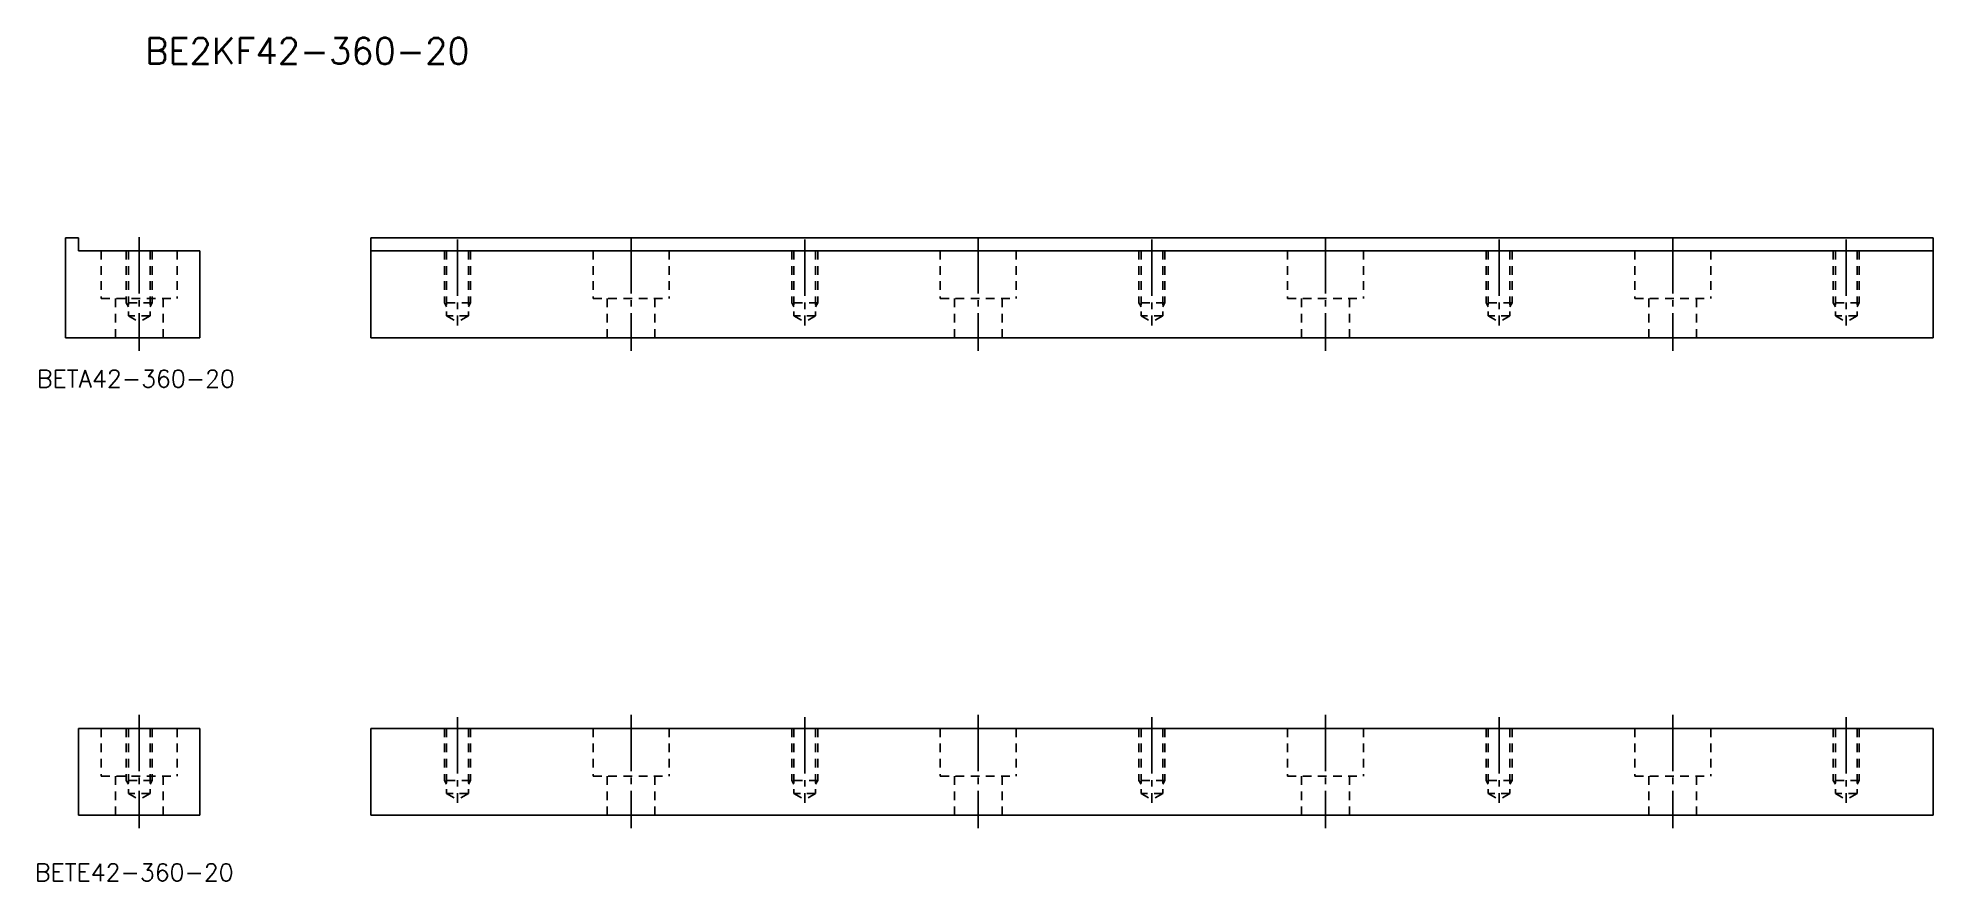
# Model space of a CAD drawing. Extents: x -71 to 366, y 1782 to 1977.
import ezdxf

# ---------------------------------------------------------------- set-up
doc = ezdxf.new("R2010")
doc.units = 0
doc.header["$MEASUREMENT"] = 0
doc.linetypes.add('CENTER', pattern=[17.5, 13, -1.5, 1.5, -1.5])
doc.linetypes.add('DASHED', pattern=[3.5, 2, -1.5])
doc.layers.get('0').update_dxf_attribs({"linetype": 'CONTINUOUS'})
doc.layers.add('CENTER', color=1, linetype='CENTER')
doc.styles.get("Standard").update_dxf_attribs({"font": 'txt.shx', "bigfont": '@extfont2.shx'})

msp = doc.modelspace()

# ---------------------------------------------------------------- linework, layer by layer
at = {"color": 7, "linetype": 'Continuous'}
for p, q in [((-64.73, 1930.55), (-61.73, 1930.55)), ((-64.73, 1930.55), (-64.73, 1907.55)), ((-61.73, 1930.55), (-61.73, 1927.55)), ((5.6, 1930.55), (365.6, 1930.55)), ((5.6, 1930.55), (5.6, 1907.55)), ((365.6, 1930.55), (365.6, 1907.55)), ((-61.73, 1927.55), (-33.73, 1927.55)), ((-33.73, 1927.55), (-33.73, 1907.55)), ((5.6, 1927.55), (365.6, 1927.55)), ((-64.73, 1907.55), (-33.73, 1907.55)), ((5.6, 1907.55), (365.6, 1907.55)), ((-61.73, 1817.55), (-61.73, 1797.55)), ((-61.73, 1817.55), (-33.73, 1817.55)), ((-33.73, 1817.55), (-33.73, 1797.55)), ((5.6, 1817.55), (365.6, 1817.55)), ((5.6, 1817.55), (5.6, 1797.55)), ((365.6, 1817.55), (365.6, 1797.55)), ((-61.73, 1797.55), (-33.73, 1797.55)), ((5.6, 1797.55), (365.6, 1797.55))]:
    msp.add_line(p, q, dxfattribs=at)
at = {"color": 3, "linetype": 'DASHED'}
for p, q in [((-56.48, 1927.55), (-56.48, 1916.55)), ((-50.73, 1927.55), (-50.73, 1915.55)), ((-50.23, 1927.55), (-50.23, 1912.55)), ((-45.23, 1927.55), (-45.23, 1912.55)), ((-44.73, 1927.55), (-44.73, 1915.55)), ((-38.98, 1927.55), (-38.98, 1916.55)), ((22.6, 1927.55), (22.6, 1915.55)), ((23.1, 1927.55), (23.1, 1912.55)), ((28.1, 1927.55), (28.1, 1912.55)), ((28.6, 1927.55), (28.6, 1915.55)), ((56.85, 1927.55), (56.85, 1916.55)), ((74.35, 1927.55), (74.35, 1916.55)), ((102.6, 1927.55), (102.6, 1915.55)), ((103.1, 1927.55), (103.1, 1912.55)), ((108.1, 1927.55), (108.1, 1912.55)), ((108.6, 1927.55), (108.6, 1915.55)), ((136.85, 1927.55), (136.85, 1916.55)), ((154.35, 1927.55), (154.35, 1916.55)), ((182.6, 1927.55), (182.6, 1915.55)), ((183.1, 1927.55), (183.1, 1912.55)), ((188.1, 1927.55), (188.1, 1912.55)), ((188.6, 1927.55), (188.6, 1915.55)), ((216.85, 1927.55), (216.85, 1916.55)), ((234.35, 1927.55), (234.35, 1916.55)), ((262.6, 1927.55), (262.6, 1915.55)), ((263.1, 1927.55), (263.1, 1912.55)), ((268.1, 1927.55), (268.1, 1912.55)), ((268.6, 1927.55), (268.6, 1915.55)), ((296.85, 1927.55), (296.85, 1916.55)), ((314.35, 1927.55), (314.35, 1916.55)), ((342.6, 1927.55), (342.6, 1915.55)), ((343.1, 1927.55), (343.1, 1912.55)), ((348.1, 1927.55), (348.1, 1912.55)), ((348.6, 1927.55), (348.6, 1915.55)), ((-56.48, 1916.55), (-38.98, 1916.55)), ((-53.23, 1916.55), (-53.23, 1907.55)), ((-50.73, 1915.55), (-50.23, 1914.69)), ((-44.73, 1915.55), (-50.73, 1915.55)), ((-44.73, 1915.55), (-45.23, 1914.69)), ((-42.23, 1916.55), (-42.23, 1907.55)), ((28.6, 1915.55), (22.6, 1915.55)), ((22.6, 1915.55), (23.1, 1914.69)), ((28.6, 1915.55), (28.1, 1914.69)), ((56.85, 1916.55), (74.35, 1916.55)), ((60.1, 1916.55), (60.1, 1907.55)), ((71.1, 1916.55), (71.1, 1907.55)), ((102.6, 1915.55), (103.1, 1914.69)), ((108.6, 1915.55), (102.6, 1915.55)), ((108.6, 1915.55), (108.1, 1914.69)), ((136.85, 1916.55), (154.35, 1916.55)), ((140.1, 1916.55), (140.1, 1907.55)), ((151.1, 1916.55), (151.1, 1907.55)), ((182.6, 1915.55), (183.1, 1914.69)), ((188.6, 1915.55), (182.6, 1915.55)), ((188.6, 1915.55), (188.1, 1914.69)), ((216.85, 1916.55), (234.35, 1916.55)), ((220.1, 1916.55), (220.1, 1907.55)), ((231.1, 1916.55), (231.1, 1907.55)), ((262.6, 1915.55), (263.1, 1914.69)), ((268.6, 1915.55), (262.6, 1915.55)), ((268.6, 1915.55), (268.1, 1914.69)), ((296.85, 1916.55), (314.35, 1916.55)), ((300.1, 1916.55), (300.1, 1907.55)), ((311.1, 1916.55), (311.1, 1907.55)), ((342.6, 1915.55), (343.1, 1914.69)), ((348.6, 1915.55), (342.6, 1915.55)), ((348.6, 1915.55), (348.1, 1914.69)), ((-50.23, 1912.55), (-47.73, 1911.11)), ((-45.23, 1912.55), (-50.23, 1912.55)), ((-45.23, 1912.55), (-47.73, 1911.11)), ((28.1, 1912.55), (23.1, 1912.55)), ((23.1, 1912.55), (25.6, 1911.11)), ((28.1, 1912.55), (25.6, 1911.11)), ((103.1, 1912.55), (105.6, 1911.11)), ((108.1, 1912.55), (103.1, 1912.55)), ((108.1, 1912.55), (105.6, 1911.11)), ((183.1, 1912.55), (185.6, 1911.11)), ((188.1, 1912.55), (183.1, 1912.55)), ((188.1, 1912.55), (185.6, 1911.11)), ((263.1, 1912.55), (265.6, 1911.11)), ((268.1, 1912.55), (263.1, 1912.55)), ((268.1, 1912.55), (265.6, 1911.11)), ((343.1, 1912.55), (345.6, 1911.11)), ((348.1, 1912.55), (343.1, 1912.55)), ((348.1, 1912.55), (345.6, 1911.11)), ((-56.48, 1817.55), (-56.48, 1806.55)), ((-50.73, 1817.55), (-50.73, 1805.55)), ((-50.23, 1817.55), (-50.23, 1802.55)), ((-45.23, 1817.55), (-45.23, 1802.55)), ((-44.73, 1817.55), (-44.73, 1805.55)), ((-38.98, 1817.55), (-38.98, 1806.55)), ((22.6, 1817.55), (22.6, 1805.55)), ((23.1, 1817.55), (23.1, 1802.55)), ((28.1, 1817.55), (28.1, 1802.55)), ((28.6, 1817.55), (28.6, 1805.55)), ((56.85, 1817.55), (56.85, 1806.55)), ((74.35, 1817.55), (74.35, 1806.55)), ((102.6, 1817.55), (102.6, 1805.55)), ((103.1, 1817.55), (103.1, 1802.55)), ((108.1, 1817.55), (108.1, 1802.55)), ((108.6, 1817.55), (108.6, 1805.55)), ((136.85, 1817.55), (136.85, 1806.55)), ((154.35, 1817.55), (154.35, 1806.55)), ((182.6, 1817.55), (182.6, 1805.55)), ((183.1, 1817.55), (183.1, 1802.55)), ((188.1, 1817.55), (188.1, 1802.55)), ((188.6, 1817.55), (188.6, 1805.55)), ((216.85, 1817.55), (216.85, 1806.55)), ((234.35, 1817.55), (234.35, 1806.55)), ((262.6, 1817.55), (262.6, 1805.55)), ((263.1, 1817.55), (263.1, 1802.55)), ((268.1, 1817.55), (268.1, 1802.55)), ((268.6, 1817.55), (268.6, 1805.55)), ((296.85, 1817.55), (296.85, 1806.55)), ((314.35, 1817.55), (314.35, 1806.55)), ((342.6, 1817.55), (342.6, 1805.55)), ((343.1, 1817.55), (343.1, 1802.55)), ((348.1, 1817.55), (348.1, 1802.55)), ((348.6, 1817.55), (348.6, 1805.55)), ((-56.48, 1806.55), (-38.98, 1806.55)), ((-53.23, 1806.55), (-53.23, 1797.55)), ((-50.73, 1805.55), (-50.23, 1804.69)), ((-44.73, 1805.55), (-50.73, 1805.55)), ((-44.73, 1805.55), (-45.23, 1804.69)), ((-42.23, 1806.55), (-42.23, 1797.55)), ((28.6, 1805.55), (22.6, 1805.55)), ((22.6, 1805.55), (23.1, 1804.69)), ((28.6, 1805.55), (28.1, 1804.69)), ((56.85, 1806.55), (74.35, 1806.55)), ((60.1, 1806.55), (60.1, 1797.55)), ((71.1, 1806.55), (71.1, 1797.55)), ((102.6, 1805.55), (103.1, 1804.69)), ((108.6, 1805.55), (102.6, 1805.55)), ((108.6, 1805.55), (108.1, 1804.69)), ((136.85, 1806.55), (154.35, 1806.55)), ((140.1, 1806.55), (140.1, 1797.55)), ((151.1, 1806.55), (151.1, 1797.55)), ((182.6, 1805.55), (183.1, 1804.69)), ((188.6, 1805.55), (182.6, 1805.55)), ((188.6, 1805.55), (188.1, 1804.69)), ((216.85, 1806.55), (234.35, 1806.55)), ((220.1, 1806.55), (220.1, 1797.55)), ((231.1, 1806.55), (231.1, 1797.55)), ((262.6, 1805.55), (263.1, 1804.69)), ((268.6, 1805.55), (262.6, 1805.55)), ((268.6, 1805.55), (268.1, 1804.69)), ((296.85, 1806.55), (314.35, 1806.55)), ((300.1, 1806.55), (300.1, 1797.55)), ((311.1, 1806.55), (311.1, 1797.55)), ((342.6, 1805.55), (343.1, 1804.69)), ((348.6, 1805.55), (342.6, 1805.55)), ((348.6, 1805.55), (348.1, 1804.69)), ((-50.23, 1802.55), (-47.73, 1801.11)), ((-45.23, 1802.55), (-50.23, 1802.55)), ((-45.23, 1802.55), (-47.73, 1801.11)), ((28.1, 1802.55), (23.1, 1802.55)), ((23.1, 1802.55), (25.6, 1801.11)), ((28.1, 1802.55), (25.6, 1801.11)), ((103.1, 1802.55), (105.6, 1801.11)), ((108.1, 1802.55), (103.1, 1802.55)), ((108.1, 1802.55), (105.6, 1801.11)), ((183.1, 1802.55), (185.6, 1801.11)), ((188.1, 1802.55), (183.1, 1802.55)), ((188.1, 1802.55), (185.6, 1801.11)), ((263.1, 1802.55), (265.6, 1801.11)), ((268.1, 1802.55), (263.1, 1802.55)), ((268.1, 1802.55), (265.6, 1801.11)), ((343.1, 1802.55), (345.6, 1801.11)), ((348.1, 1802.55), (343.1, 1802.55)), ((348.1, 1802.55), (345.6, 1801.11))]:
    msp.add_line(p, q, dxfattribs=at)
at = {"layer": 'CENTER', "color": 1, "linetype": 'CENTER'}
for p, q in [((-47.73, 1930.71), (-47.73, 1904.55)), ((25.6, 1930.16), (25.6, 1910.38)), ((65.6, 1930.71), (65.6, 1904.55)), ((105.6, 1930.16), (105.6, 1910.38)), ((145.6, 1930.71), (145.6, 1904.55)), ((185.6, 1930.16), (185.6, 1910.38)), ((225.6, 1930.71), (225.6, 1904.55)), ((265.6, 1930.16), (265.6, 1910.38)), ((305.6, 1930.71), (305.6, 1904.55)), ((345.6, 1930.16), (345.6, 1910.38)), ((-47.73, 1820.71), (-47.73, 1794.55)), ((25.6, 1820.16), (25.6, 1800.38)), ((65.6, 1820.71), (65.6, 1794.55)), ((105.6, 1820.16), (105.6, 1800.38)), ((145.6, 1820.71), (145.6, 1794.55)), ((185.6, 1820.16), (185.6, 1800.38)), ((225.6, 1820.71), (225.6, 1794.55)), ((265.6, 1820.16), (265.6, 1800.38)), ((305.6, 1820.71), (305.6, 1794.55)), ((345.6, 1820.16), (345.6, 1800.38))]:
    msp.add_line(p, q, dxfattribs=at)

# ---------------------------------------------------------------- texts
at = {"color": 7, "linetype": 'Continuous'}
for s, height, p in [('BE2KF42-360-20', 6, (-46.43, 1970.6)), ('BETA42-360-20', 4, (-71.3, 1896.11)), ('BETE42-360-20', 4, (-71.76, 1782.39))]:
    msp.add_text(s, height=height, dxfattribs=at).set_placement(p)

doc.saveas('drawing.dxf')
